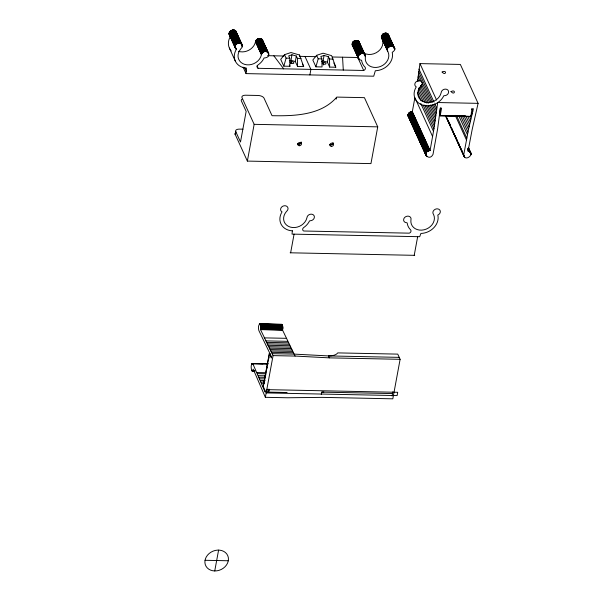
<?xml version="1.0" encoding="UTF-8"?>
<svg xmlns="http://www.w3.org/2000/svg" width="601" height="601" viewBox="0 0 601 601"><rect width="100%" height="100%" fill="white"/><g stroke="black" fill="none" stroke-linecap="round" stroke-linejoin="round"><path stroke-width="0.9" d="M272.178 353.673L294.205 354.117L328.424 355.92A13.177 6.378 10.5 0 0 337.777 352.892L397.749 354.117L400.116 359.308L392.821 398.816L322.016 397.366L287.391 397.764L265.364 397.314L273.064 355.619L260.518 329.633C261.766 320.934 256.935 324.36 258.896 330.633L271.569 356.964L271.367 358.061L269.293 353.516L270.082 353.576M400.116 359.308L329.31 357.865L295.091 356.062L282.545 330.077C282.778 328.717 283.206 323.646 281.193 324.795M230.491 36.188C226.089 33.22 233.165 27.383 236.005 31.282L242.383 45.315L242.135 47.186L240.685 49.027A12.11 10.044 -24.5 0 0 244.645 64.375A12.11 10.044 -24.5 0 0 261.3 55.224C264.012 45.451 274.875 57.133 264.042 58.012L263.914 58.297A15.942 13.214 -24.5 0 1 258.145 64.848A2.427 2.013 -24.5 0 0 258.107 68.311L363.688 70.467A2.427 2.013 -24.5 0 0 364.927 67.027A15.942 13.214 -24.5 0 1 361.614 60.288C351.57 58.59 365.543 47.524 365.34 57.343A12.11 10.044 -24.5 0 0 378.502 67.102A12.11 10.044 -24.5 0 0 388.081 52.032C383.626 42.821 401.453 46.142 392.22 52.362A15.942 13.214 -24.5 0 1 375.317 70.753L373.724 76.207L246.042 73.607L243.089 67.117M408.928 117.435C406.434 115.159 409.446 111.298 412.324 111.621L430.068 150.55C420.828 151.46 428.941 162.27 432.998 154.434L437.626 128.884L440.368 108.097L441.592 108.12L440.18 115.798L470.763 116.421L472.183 108.743L473.408 108.766L468.487 129.516L463.679 155.058C465.106 162.826 476.39 152.692 468.014 151.324L472.161 129.591L478.095 103.357L460.351 64.427L419.971 63.608L417.492 81.218M364.146 53.241A12.11 10.044 -24.5 0 0 378.239 51.408A12.11 10.044 -24.5 0 0 382.161 39.057C378.292 34.302 388.967 30.163 388.809 36.406M359.541 43.655C359.699 37.45 348.768 41.679 353.057 46.262L358.97 59.236M246.042 73.607L246.463 68.123A15.942 13.214 -24.5 0 1 236.418 49.237C231.445 45.751 240.738 39.643 242.383 45.315M292.364 230.776L292.033 234.112L419.708 236.711L420.903 233.451A15.942 13.214 -24.5 0 0 437.821 215.113L437.859 215.038A3.824 3.17 -24.5 0 0 439.834 210.087A3.824 3.17 -24.5 0 0 434.192 209.952L433.344 210.981A3.824 3.17 -24.5 0 0 433.344 214.091L433.659 214.73A12.11 10.044 -24.5 0 1 424.088 229.8A12.11 10.044 -24.5 0 1 410.919 220.041L410.926 219.846A3.824 3.17 -24.5 0 0 408.417 216.172A3.824 3.17 -24.5 0 0 403.804 218.832L403.617 220.034A3.824 3.17 -24.5 0 0 406.727 222.716L407.2 222.986A15.942 13.214 -24.5 0 0 410.513 229.725A2.427 2.013 -24.5 0 1 409.273 233.165L303.693 231.009A2.427 2.013 -24.5 0 1 303.73 227.546A15.942 13.214 -24.5 0 0 309.492 220.995L310.063 220.747A3.824 3.17 -24.5 0 0 314.135 218.208L314.391 217.014A3.824 3.17 -24.5 0 0 310.792 214.181A3.824 3.17 -24.5 0 0 306.953 217.72L306.886 217.923A12.11 10.044 -24.5 0 1 290.23 227.073A12.11 10.044 -24.5 0 1 286.271 211.725L286.82 211.101A3.824 3.17 -24.5 0 0 287.969 208.014L287.503 206.962A3.824 3.17 -24.5 0 0 281.854 206.864A3.824 3.17 -24.5 0 0 281.989 211.86L282.004 211.935A15.942 13.214 -24.5 0 0 292.048 230.822L292.364 230.837M430.068 150.55L433.952 128.809L437.716 102.531L478.095 103.357M236.486 33.363L236.005 31.282M262.892 41.168C262.344 36.819 255.395 38.314 255.387 42.25A12.11 10.044 -24.5 0 1 238.454 51.31M247.364 161.091L254.148 124.332L242.015 97.708A5.101 2.464 10.5 0 1 245.298 95.213L258.407 95.476A5.101 2.464 10.5 0 1 263.982 98.038L272.035 115.692C294.272 116.121 321.159 115.339 336.8 97.092L364.431 97.655L377.736 126.849L370.945 163.607L247.364 161.091L235.179 134.346L235.705 131.499A5.101 2.464 10.5 0 1 239.468 129.117L242.962 129.185M235.231 134.466L235.705 131.499M289.329 60.814L290.967 60.273L291.981 54.789L296.331 56.028L297.39 58.365L297.563 66.448L303.678 66.576L299.486 54.984L290.959 52.535L284.513 54.676L280.712 59.364L283.815 66.17L289.93 66.29L289.765 58.214L288.698 55.878L291.981 54.789M291.252 63.466L291.59 61.633M297.563 66.448L295.316 61.52L296.331 56.028M214.737 570.95A12.11 10.044 -24.5 0 0 227.696 555.519A12.11 10.044 -24.5 0 0 207.563 555.106A12.11 10.044 -24.5 0 0 214.737 570.95L218.591 550.103M309.883 74.907L310.897 69.423L304.985 56.441M321.43 61.475L323.075 60.926L324.082 55.442L328.431 56.689L329.498 59.018L329.664 67.102L335.786 67.229L331.594 55.638L323.06 53.196L316.622 55.33L312.82 60.017L315.916 66.824L322.038 66.944L321.866 58.868L320.799 56.532L324.082 55.442M265.364 397.314L253.224 369.149C251.503 374.799 249.821 363.049 252.796 363.635L265.086 392.077L265.289 390.981L263.215 386.435L269.293 353.516M263.215 386.435L269.488 353.523M264.448 381.883L264.786 380.057M265.634 375.482L265.973 373.657M266.814 369.082L267.152 367.256M267.49 365.423L267.828 363.597M268.67 359.022L269.008 357.197M323.188 65.036L323.691 62.286A1.916 0.924 10.5 0 1 325.945 63.781A1.916 0.924 10.5 0 1 322.767 63.714A1.916 0.924 10.5 0 1 323.691 62.286M290.636 252.803L294.077 234.15M329.664 67.102L327.417 62.173L328.431 56.689M266.205 390.996L268.955 391.056L269.293 389.223M336.154 99.165L336.455 97.52M321.28 394.602L321.738 392.13A13.177 6.378 10.5 0 0 323.849 392.077M412.324 111.621L414.9 97.685M440.375 108L439.714 112.47L440.18 115.798M414.217 255.327L417.665 236.674M392.085 396.044L392.881 391.747M283.815 66.17L286.091 58.139L284.513 54.676M315.916 66.824L318.199 58.793L316.622 55.33M259.324 324.089L282.124 324.57M420.895 86.221L421.038 86.056A3.824 3.17 -24.5 0 0 421.128 81.315A3.824 3.17 -24.5 0 0 415.727 82.164A3.824 3.17 -24.5 0 0 416.208 86.814L416.23 86.89A15.942 13.214 -24.5 0 0 422.465 105.047A15.942 13.214 -24.5 0 0 443.718 95.95L443.906 95.672A3.824 3.17 -24.5 0 0 448.361 93.163L448.616 91.968A3.824 3.17 -24.5 0 0 445.018 89.136A3.824 3.17 -24.5 0 0 441.179 92.674L441.104 92.877A12.11 10.044 -24.5 0 1 424.178 101.937A12.11 10.044 -24.5 0 1 420.895 86.221L421.038 86.056M252.195 363.447L268.189 363.74M259.602 323.864L281.854 324.322M332.473 57.005L357.775 57.493A2.427 2.013 -24.5 0 0 358.143 57.328M267.528 55.668L283.92 56.013M299.486 56.336L315.976 56.667M286.091 58.139L289.765 58.214M297.39 58.365L301.063 58.44M318.199 58.793L321.866 58.868M329.498 59.018L333.164 59.093M458.548 115.7L465.031 115.835M452.095 115.7L465.076 115.963M445.649 115.692L465.114 116.091M440.135 115.692L470.763 116.421M254.148 124.332L377.736 126.849M290.14 252.796L414.705 255.335M259.437 323.969L282.019 324.442M259.271 324.164L282.17 324.645M260.195 324.285L282.267 324.833M260.286 324.487L282.312 324.938M260.331 324.608L282.357 325.051M260.376 324.728L282.402 325.179M260.413 324.863L282.44 325.306M260.451 324.998L282.478 325.449M260.488 325.149L282.515 325.599M260.518 325.299L282.545 325.75M260.549 325.464L282.575 325.907M260.579 325.629L282.605 326.08M260.609 325.802L282.628 326.245M260.631 325.975L282.65 326.426M260.646 326.155L282.673 326.606M260.669 326.343L282.688 326.794M260.684 326.538L282.703 326.982M260.691 326.726L282.718 327.177M260.699 326.921L282.725 327.372M260.706 327.124L282.733 327.568M260.714 327.32L282.733 327.77M260.714 327.522L282.733 327.966M260.706 327.718L282.733 328.169M260.699 327.921L282.725 328.371M260.691 328.123L282.718 328.567M260.684 328.319L282.703 328.77M260.669 328.514L282.695 328.965M260.646 328.709L282.673 329.16M260.631 328.905L282.658 329.348M260.609 329.093L282.628 329.536M260.579 329.273L282.605 329.724M260.556 329.453L282.575 329.904M260.518 329.633L282.545 330.077M264.275 337.875L286.301 338.318M265.687 340.887L287.714 341.33M266.401 342.367L288.427 342.818M267.114 343.832L289.141 344.283M267.828 345.29L289.855 345.733M268.549 346.724L290.568 347.175M269.271 348.144L291.29 348.595M269.992 349.549L292.018 350M270.713 350.939L292.74 351.39M271.442 352.314L293.468 352.764M399.229 357.362L328.424 355.92L329.31 357.865M273.064 355.619L295.091 356.062M252.082 363.545L267.798 363.763M252.029 363.613L267.483 363.936M251.924 363.77L262.99 363.905M251.872 363.86L253.705 363.898M252.645 370.516L254.636 370.577M251.774 370.592L254.584 370.667M251.872 370.764L254.629 370.817M251.924 370.832L254.786 370.997M252.089 370.975L254.952 371.08M256.89 372.552L266.07 372.74M257.378 373.642L265.642 373.807M258.287 375.655L265.627 375.805M258.978 377.233L265.402 377.36M259.67 378.825L265.176 378.938M260.353 380.425L264.943 380.523M261.037 382.048L263.794 382.101M261.72 383.686L264.478 383.738M266.784 389.636L397.704 392.303L397.103 395.593L266.175 392.926M321.738 392.13L392.543 393.572M265.89 392.025L287.105 392.528M205.039 560.29L228.29 560.763M323.075 60.926L327.417 62.173M290.967 60.273L295.316 61.52M353.628 46.653L354.958 49.808M446.881 118.209L445.942 116.136L464.618 157.131M273.846 55.81L283.695 68.867M268.031 389.035L268.955 391.056M471.575 108.819L472.732 111.358M471.304 112.252L472.078 113.95M469.659 116.594L470.816 119.133M467.894 116.647L470.207 121.725M466.143 116.707L469.614 124.324M464.032 115.918L469.043 126.916M462.319 115.97L468.487 129.516M460.621 116.031L467.946 132.115M458.939 116.091L467.428 134.707M456.745 116.083L466.774 138.087M455.25 115.362L466.429 139.905M468.51 147.808L470.959 153.187M468.314 147.425L471.116 153.841M468.389 147.989L471.131 154.179M468.427 148.424L471.124 154.352M468.232 148.417L471.086 154.697M468.074 148.327L469.621 151.715M468.299 149.101L469.456 151.64M468.134 149.025L469.291 151.565M467.969 148.965L469.126 151.505M467.788 148.913L468.945 151.452M467.999 149.717L468.765 151.407M467.811 149.679L468.585 151.377M448.842 121.898L449.999 124.437M458.488 143.053L459.645 145.592M449.465 123.49L450.622 126.03M451.396 127.728L452.936 131.108M454.867 135.338L457.181 140.416M457.954 142.114L459.495 145.495M460.268 147.192L462.582 152.263M447.016 118.314L450.487 125.932M451.253 127.622L460.126 147.087M460.899 148.778L464.753 157.244M445.957 116.474L464.378 156.899M446.115 117.12L463.995 156.35M419.971 63.608L436.559 99.991M418.957 69.092L434.005 102.095M434.771 103.785L436.702 108.022M418.679 71.692L432.562 102.155M433.719 104.694L436.416 110.614M418.379 74.284L431.105 102.215M432.262 104.754L436.116 113.213M418.056 76.883L419.986 81.12M421.526 84.501L429.625 102.275M430.782 104.814L435.8 115.813M417.725 79.482L418.491 81.18M420.422 85.41L428.521 103.177M429.677 105.716L435.462 118.412M419.686 87.16L427.01 103.237M428.167 105.776L435.109 121.011M418.544 88.069L425.102 102.455M426.642 105.836L434.741 123.611M418.161 90.668L423.172 101.667M424.712 105.055L434.358 126.21M417.372 92.419L421.226 100.885M423.157 105.115L433.952 128.809M420.805 103.485L433.531 131.409M388.389 34.482L394.647 48.208M388.066 34.092L394.744 48.704M387.81 33.866L394.752 49.042M387.675 33.761L394.744 49.214M387.532 33.664L394.324 48.749M387.382 33.573L393.294 46.555M387.224 33.498L393.137 46.472M387.059 33.423L392.971 46.397M386.886 33.363L392.799 46.337M386.713 33.303L392.626 46.277M386.533 33.258L392.453 46.232M386.353 33.22L392.265 46.194M386.173 33.19L392.085 46.164M385.977 33.168L391.897 46.142M385.789 33.16L391.702 46.134M385.594 33.153L391.514 46.134M415.283 98.526L432.637 136.607M385.406 33.16L391.319 46.134M385.211 33.175L391.123 46.157M385.016 33.205L390.928 46.179M384.82 33.235L390.733 46.209M384.625 33.28L390.537 46.254M384.437 33.325L390.349 46.307M384.242 33.386L390.154 46.367M384.054 33.453L389.966 46.435M383.866 33.536L389.786 46.51M383.686 33.618L389.598 46.593M383.513 33.709L389.425 46.683M383.333 33.806L389.253 46.78M383.168 33.911L389.08 46.893M383.002 34.032L388.915 47.006M382.845 34.152L388.764 47.126M382.694 34.272L388.607 47.254M381.845 35.309L387.758 48.283M381.755 35.467L387.668 48.448M381.68 35.632L387.592 48.613M381.605 35.805L387.517 48.779M381.545 35.97L387.457 48.951M381.5 36.143L387.412 49.117M381.455 36.315L387.367 49.29M381.425 36.488L387.322 49.635M381.395 36.834L387.307 49.808M381.395 37.007L387.344 50.319M381.462 37.502L387.675 51.25M412.136 111.621L429.873 150.55M411.94 111.628L429.677 150.558M411.745 111.651L429.482 150.581M411.55 111.681L429.287 150.603M411.354 111.711L429.091 150.641M411.159 111.756L428.904 150.686M410.971 111.816L428.708 150.738M410.776 111.876L428.521 150.806M410.588 111.944L428.333 150.874M410.408 112.026L428.145 150.949M410.228 112.109L427.965 151.039M410.047 112.207L427.792 151.136M409.874 112.312L427.619 151.234M409.709 112.417L427.454 151.347M409.551 112.53L427.288 151.46M409.394 112.657L427.131 151.58M409.243 112.785L426.98 151.715M409.101 112.92L426.845 151.85M408.965 113.056L426.702 151.985M408.838 113.206L426.575 152.128M408.718 113.356L426.462 152.278M408.605 113.506L426.349 152.436M408.507 113.664L426.244 152.594M408.41 113.829L426.147 152.752M408.327 113.995L426.064 152.917M408.252 114.16L425.989 153.09M408.184 114.325L425.921 153.255M408.124 114.498L425.869 153.428M408.079 114.671L425.816 153.601M408.041 114.844L426.943 156.568M407.996 115.189L425.741 154.119M426.034 154.78L426.808 156.47M407.989 115.362L426.545 156.245M408.011 115.7L426.425 156.125M408.109 116.188L426.124 155.727M359.075 41.732L365.4 55.615M358.865 41.477L365.453 55.946M358.624 41.236L365.476 56.284M358.346 41.026L365.453 56.629M358.204 40.936L364.116 53.91M358.046 40.853L363.958 53.827M357.888 40.77L363.8 53.744M357.723 40.703L363.635 53.677M357.55 40.643L363.462 53.617M357.377 40.59L363.289 53.564M357.197 40.545L363.109 53.519M357.017 40.507L362.929 53.481M356.829 40.485L362.741 53.459M356.641 40.462L362.553 53.444M356.446 40.455L362.358 53.429M356.25 40.455L362.17 53.436M356.062 40.47L361.975 53.444M355.867 40.485L361.779 53.459M355.672 40.515L361.584 53.489M355.476 40.552L361.389 53.527M355.281 40.598L361.193 53.572M355.093 40.65L361.006 53.624M354.898 40.71L360.818 53.684M354.71 40.785L360.63 53.759M354.53 40.86L360.442 53.835M354.35 40.951L360.262 53.925M354.169 41.041L360.089 54.015M354.004 41.146L359.916 54.12M353.831 41.251L359.744 54.225M353.673 41.371L359.586 54.345M353.516 41.492L359.428 54.466M353.365 41.619L359.278 54.593M353.223 41.754L359.143 54.729M353.087 41.897L359.007 54.871M352.96 42.04L358.88 55.014M352.84 42.19L358.759 55.164M352.734 42.34L358.647 55.315M352.629 42.498L358.542 55.472M352.532 42.663L358.451 55.638M352.449 42.829L358.361 55.803M352.374 42.994L358.286 55.968M352.306 43.159L358.219 56.133M357.542 55.487L358.647 57.921M353.328 46.472L355.544 51.34M356.288 52.956L359.24 59.446M352.118 44.361L358.842 59.123M352.194 44.857L358.519 58.74M357.775 57.493L363.688 70.467M333.848 62.977L335.786 67.229M302.498 63.976L303.678 66.576M289.336 64.998L289.93 66.29M262.412 39.764L268.737 53.647M262.089 39.381L268.797 53.977M261.961 39.268L268.812 54.315M261.683 39.057L267.738 52.137M261.54 38.967L267.453 51.941M261.382 38.877L267.302 51.851M261.225 38.802L267.137 51.776M261.059 38.734L266.972 51.709M260.887 38.667L266.806 51.648M260.714 38.614L266.626 51.596M260.534 38.577L266.446 51.551M260.353 38.539L266.266 51.513M260.165 38.509L266.078 51.491M259.978 38.494L265.89 51.468M259.782 38.487L265.695 51.461M259.594 38.487L265.507 51.461M259.399 38.494L265.311 51.476M259.204 38.517L265.116 51.491M259.008 38.539L264.921 51.521M258.813 38.577L264.725 51.558M258.618 38.622L264.53 51.603M258.43 38.682L264.342 51.656M258.235 38.742L264.155 51.716M258.054 38.81L263.967 51.784M257.867 38.892L263.779 51.866M257.686 38.975L263.599 51.949M257.513 39.073L263.426 52.047M257.341 39.17L263.253 52.152M257.168 39.283L263.088 52.257M257.01 39.396L262.922 52.377M256.852 39.523L262.765 52.497M256.702 39.651L262.622 52.625M256.559 39.786L262.479 52.76M256.424 39.921L262.344 52.896M256.296 40.072L262.216 53.046M256.184 40.214L262.096 53.196M256.071 40.372L261.983 53.346M255.966 40.53L261.878 53.504M255.868 40.688L261.788 53.669M255.786 40.853L261.698 53.827M255.71 41.018L261.623 54M255.643 41.191L261.555 54.165M255.59 41.364L261.503 54.338M255.538 41.529L261.458 54.511M255.508 41.702L261.42 54.683M257.003 65.877L258.107 68.311M235.667 30.906L242.428 45.653M235.539 30.794L242.436 45.992M235.261 30.591L242.421 46.164M235.111 30.501L242.368 46.51M234.961 30.418L240.873 43.392M241.211 44.249L242.323 46.683M234.796 30.343L240.708 43.317M234.63 30.275L240.543 43.249M234.458 30.215L240.37 43.189M234.285 30.17L240.197 43.144M234.097 30.125L240.017 43.099M233.917 30.095L239.829 43.069M233.729 30.073L239.641 43.047M233.541 30.058L239.453 43.032M233.346 30.05L239.258 43.024M233.15 30.05L239.07 43.032M232.955 30.065L238.875 43.039M232.767 30.088L238.68 43.062M232.572 30.118L238.484 43.092M232.377 30.155L238.289 43.137M232.181 30.208L238.094 43.182M231.994 30.26L237.906 43.242M231.798 30.328L237.718 43.302M231.618 30.403L237.53 43.377M231.43 30.486L237.342 43.46M231.25 30.568L237.17 43.55M231.077 30.666L236.989 43.648M230.912 30.771L236.824 43.745M230.746 30.884L236.659 43.858M230.581 31.004L236.494 43.978M230.431 31.124L236.343 44.106M230.281 31.26L236.201 44.234M230.145 31.395L236.058 44.369M230.01 31.537L235.923 44.512M229.882 31.68L235.802 44.654M229.77 31.83L235.682 44.812M229.657 31.988L235.577 44.962M229.559 32.146L235.472 45.12M229.469 32.311L235.382 45.285M229.387 32.477L235.299 45.451M229.312 32.642L235.224 45.616M229.251 32.815L235.164 45.789M229.199 32.98L235.111 45.961M229.154 33.153L235.066 46.127M229.124 33.325L235.036 46.3M235.517 47.449L236.403 49.162M244.599 67.357L246.448 71.414M229.094 33.498L236.11 48.974M229.079 33.844L235.975 48.869M229.086 34.009L235.727 48.636M229.169 34.505L235.419 48.245M229.364 48.057L235.276 61.032M235.757 131.611L240.498 142.009L246.147 111.395L241.407 100.998A5.101 2.464 10.5 0 1 241.948 99.233M470.718 116.316L470.523 115.662M299.486 54.984L299.854 56.577M342.555 57.208L343.291 70.077M300.838 142.159A1.916 1.585 -24.5 0 1 297.525 143.932M332.916 142.737A1.916 1.585 -24.5 0 1 329.633 144.586M333.255 143.061A3.824 3.17 -24.5 0 1 329.649 144.796M301.364 142.099A3.824 3.17 -24.5 0 1 297.735 144.142M235.179 134.346A5.101 2.464 10.5 0 1 235.885 132.618M231.272 50.95A15.942 13.214 -24.5 0 1 230.814 50.416M230.401 49.86A15.942 13.214 -24.5 0 1 230.506 36.263M442.118 72.015C445.687 76.582 447.527 69.348 442.118 72.015M451.013 91.54C454.581 96.107 456.422 88.88 451.013 91.54M299.328 145.735A1.916 1.585 -24.5 0 0 301.371 143.301A1.916 1.585 -24.5 0 0 298.194 143.233A1.916 1.585 -24.5 0 0 299.328 145.735M331.429 146.389A1.916 1.585 -24.5 0 0 333.48 143.955A1.916 1.585 -24.5 0 0 330.295 143.887A1.916 1.585 -24.5 0 0 331.429 146.389M290.884 63.188A1.916 0.924 10.5 0 0 293.904 62.992A1.916 0.924 10.5 0 0 291.305 61.64A1.916 0.924 10.5 0 0 290.884 63.188"/></g></svg>
